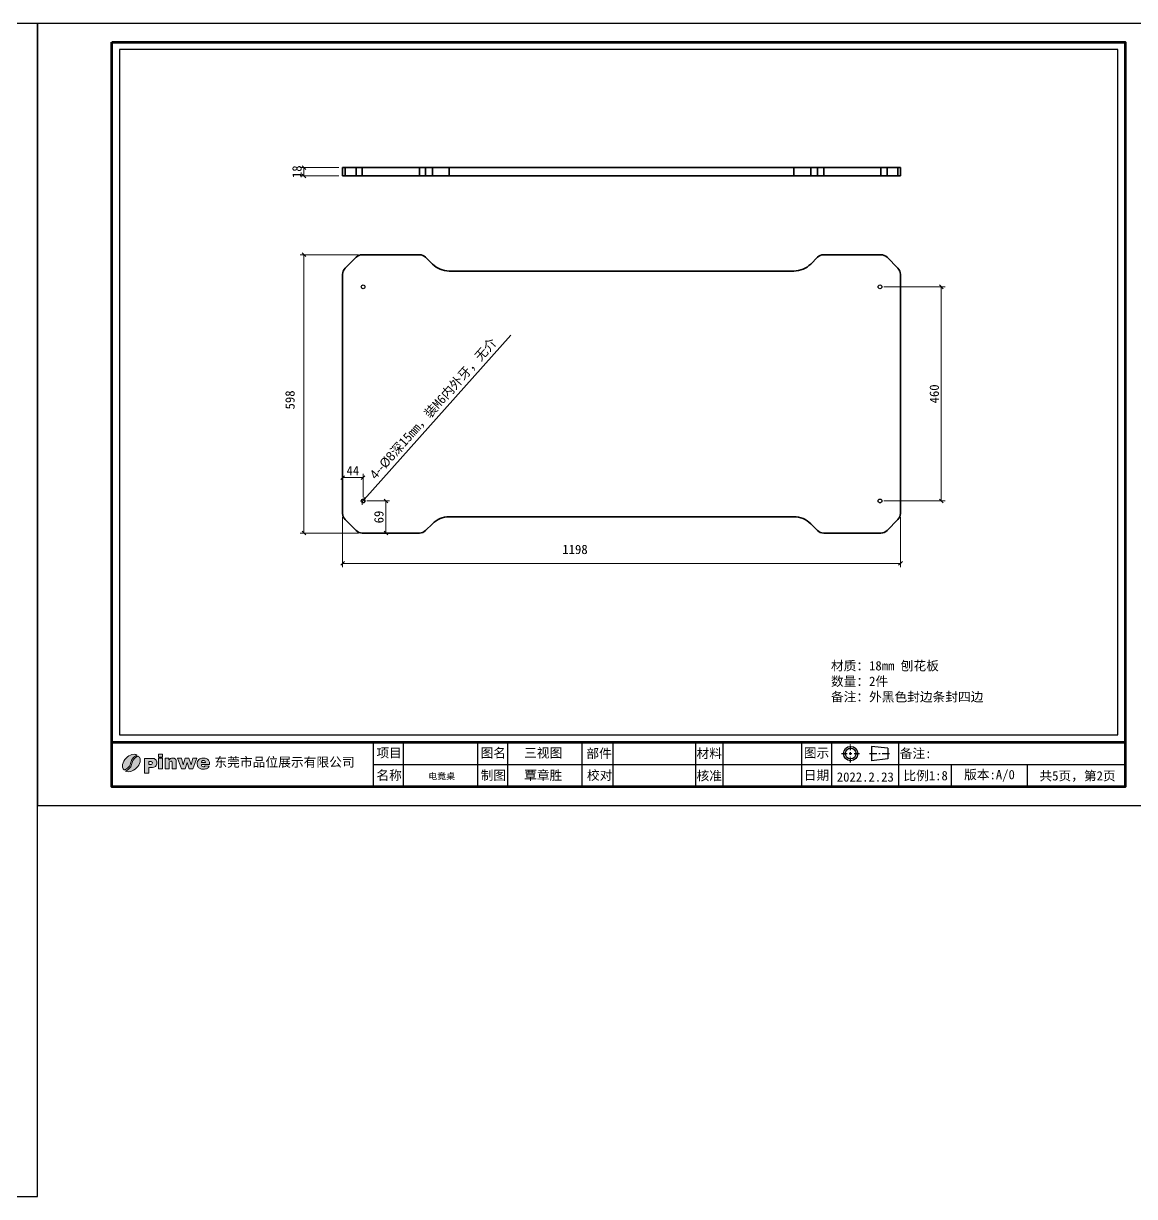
# Model space of a CAD drawing. Header units: inches. Extents: x 15389 to 49212, y -27129 to 13207.
# Drawn here: x 32839 to 35225, y 6678 to 9198 of the extents above; entities that cross this region are included whole.
import ezdxf

# ---------------------------------------------------------------- set-up
doc = ezdxf.new("R2010")
doc.units = ezdxf.units.IN
doc.header["$MEASUREMENT"] = 0
doc.linetypes.add('CENTER2', pattern=[28.575, 19.05, -3.175, 3.175, -3.175])
doc.layers.add('_U+56FE_U+5C42 1', color=7, linetype='Continuous')
for name, color, linetype, lineweight in [('图框', 5, 'Continuous', 60), ('粗实线', 7, 'Continuous', 35), ('轮廓线', 7, 'Continuous', 30)]:
    doc.layers.add(name, color=color, linetype=linetype, lineweight=lineweight)
doc.styles.add('ee', font='simfang.ttf')
doc.styles.get("Standard").update_dxf_attribs({"font": 'arial.ttf'})
doc.styles.add('宋体', font='')
doc.styles.add('样式 1', font='')
doc.styles.get('宋体').set_extended_font_data('SimSun')
doc.styles.get('样式 1').set_extended_font_data('SimSun')
doc.dimstyles.new('1-8', dxfattribs={"dimscale": 8, "dimtxt": 2.5, "dimasz": 1, "dimexe": 1, "dimexo": 1, "dimtad": 1, "dimdec": 1, "dimdsep": 46, "dimtxsty": '宋体', "dimblk": 'OBLIQUE', "dimcen": 2.5, "dimclrd": 3, "dimclre": 3, "dimclrt": 256, "dimadec": 0, "dimazin": 0, "dimtfac": 1, "dimtdec": 1, "dimtmove": 1, "dimatfit": 3, "dimfxl": 2, "dimlwd": 9, "dimlwe": 9, "dimarcsym": 1})

# ---------------------------------------------------------------- blocks, each defined once
blk = doc.blocks.new('_Oblique')
at = {"color": 0, "linetype": 'ByBlock', "lineweight": -2}
blk.add_line((-0.5, -0.5), (0.5, 0.5), dxfattribs=at)
blk = doc.blocks.new('*D101')
at = {"color": 3, "linetype": 'Continuous', "lineweight": 9, "transparency": 16777216}
for p, q in [((33524.8, 8137.1), (33524.8, 8029.6)), ((34722.8, 8137.1), (34722.8, 8029.6)), ((33524.8, 8037.6), (34722.8, 8037.6))]:
    blk.add_line(p, q, dxfattribs=at)
at = {"layer": 'Defpoints', "color": 0, "transparency": 16777216}
for p in [(33524.8, 8145.1), (34722.8, 8145.1), (34722.8, 8037.6)]:
    blk.add_point(p, dxfattribs=at)
at = {"color": 3, "lineweight": 9, "transparency": 16777216, "xscale": 8, "yscale": 8, "zscale": 8, "rotation": 180}
blk.add_blockref('_Oblique', (33524.8, 8037.6), dxfattribs=at)
at = {"color": 3, "lineweight": 9, "transparency": 16777216, "xscale": 8, "yscale": 8, "zscale": 8}
blk.add_blockref('_Oblique', (34722.8, 8037.6), dxfattribs=at)
at = {"transparency": 16777216, "insert": (34023.8, 8067.6), "char_height": 20, "attachment_point": 5, "style": '宋体'}
blk.add_mtext('1198', dxfattribs=at)
blk = doc.blocks.new('*D102')
at = {"color": 3, "linetype": 'Continuous', "lineweight": 9, "transparency": 16777216}
for p, q in [((33559, 8700.8), (33433.8, 8700.8)), ((33441.8, 8102.8), (33441.8, 8700.8)), ((33559, 8102.8), (33433.8, 8102.8))]:
    blk.add_line(p, q, dxfattribs=at)
at = {"layer": 'Defpoints', "color": 0, "transparency": 16777216}
for p in [(33441.8, 8700.8), (33567, 8700.8), (33567, 8102.8)]:
    blk.add_point(p, dxfattribs=at)
at = {"color": 3, "lineweight": 9, "transparency": 16777216, "xscale": 8, "yscale": 8, "zscale": 8}
for p, rotation in [((33441.8, 8700.8), 90), ((33441.8, 8102.8), 270)]:
    blk.add_blockref('_Oblique', p, dxfattribs=dict(at, rotation=rotation))
at = {"transparency": 16777216, "insert": (33411.8, 8388.8), "char_height": 20, "attachment_point": 5, "rotation": 90, "style": '宋体'}
blk.add_mtext('598', dxfattribs=at)
blk = doc.blocks.new('*D103')
at = {"color": 3, "linetype": 'Continuous', "lineweight": 9, "transparency": 16777216}
for p, q in [((33576.8, 8171.8), (33625.7, 8171.8)), ((33617.7, 8102.8), (33617.7, 8171.8)), ((33609.6, 8102.8), (33625.7, 8102.8))]:
    blk.add_line(p, q, dxfattribs=at)
at = {"layer": 'Defpoints', "color": 0, "transparency": 16777216}
for p in [(33568.8, 8171.8), (33617.7, 8171.8), (33601.6, 8102.8)]:
    blk.add_point(p, dxfattribs=at)
at = {"color": 3, "lineweight": 9, "transparency": 16777216, "xscale": 8, "yscale": 8, "zscale": 8}
for p, rotation in [((33617.7, 8171.8), 90), ((33617.7, 8102.8), 270)]:
    blk.add_blockref('_Oblique', p, dxfattribs=dict(at, rotation=rotation))
at = {"transparency": 16777216, "insert": (33602.7, 8137.3), "char_height": 20, "attachment_point": 5, "rotation": 90, "style": '宋体'}
blk.add_mtext('69', dxfattribs=at)
blk = doc.blocks.new('*D104')
at = {"color": 3, "linetype": 'Continuous', "lineweight": 9, "transparency": 16777216}
for p, q in [((33524.8, 8207.1), (33524.8, 8230.1)), ((33568.8, 8222.1), (33524.8, 8222.1)), ((33568.8, 8179.8), (33568.8, 8230.1))]:
    blk.add_line(p, q, dxfattribs=at)
at = {"layer": 'Defpoints', "color": 0, "transparency": 16777216}
for p in [(33524.8, 8222.1), (33524.8, 8199.1), (33568.8, 8171.8)]:
    blk.add_point(p, dxfattribs=at)
at = {"color": 3, "lineweight": 9, "transparency": 16777216, "xscale": 8, "yscale": 8, "zscale": 8, "rotation": 180}
blk.add_blockref('_Oblique', (33524.8, 8222.1), dxfattribs=at)
at = {"color": 3, "lineweight": 9, "transparency": 16777216, "xscale": 8, "yscale": 8, "zscale": 8}
blk.add_blockref('_Oblique', (33568.8, 8222.1), dxfattribs=at)
at = {"transparency": 16777216, "insert": (33546.8, 8237.1), "char_height": 20, "attachment_point": 5, "style": '宋体'}
blk.add_mtext('44', dxfattribs=at)
blk = doc.blocks.new('*D110')
at = {"color": 3, "linetype": 'Continuous', "lineweight": 9, "transparency": 16777216}
for p in [(33885.7, 8528.3), (33566.3, 8169)]:
    blk.add_line(p, (33571.3, 8174.6), dxfattribs=at)
at = {"layer": 'Defpoints', "color": 0, "transparency": 16777216}
for p in [(33566.3, 8169), (33571.3, 8174.6)]:
    blk.add_point(p, dxfattribs=at)
at = {"color": 3, "lineweight": 9, "transparency": 16777216, "xscale": 8, "yscale": 8, "zscale": 8}
for p, rotation in [((33566.3, 8169), 48.36256670302207), ((33571.3, 8174.6), 228.362566703022)]:
    blk.add_blockref('_Oblique', p, dxfattribs=dict(at, rotation=rotation))
at = {"transparency": 16777216, "insert": (33720.1, 8369.6), "char_height": 20, "attachment_point": 5, "rotation": 48.3626, "style": '宋体'}
blk.add_mtext('{\\fGulim|b0|i0|c134|p0;4--%%C8}深15mm，装M6内外牙，无介', dxfattribs=at)
blk = doc.blocks.new('*D111')
at = {"color": 3, "linetype": 'Continuous', "lineweight": 9, "transparency": 16777216}
for p, q in [((33516.8, 8888), (33433.8, 8888)), ((33441.8, 8870), (33441.8, 8888)), ((33516.8, 8870), (33433.8, 8870))]:
    blk.add_line(p, q, dxfattribs=at)
at = {"layer": 'Defpoints', "color": 0, "transparency": 16777216}
for p in [(33441.8, 8888), (33524.8, 8888), (33524.8, 8870)]:
    blk.add_point(p, dxfattribs=at)
at = {"color": 3, "lineweight": 9, "transparency": 16777216, "xscale": 8, "yscale": 8, "zscale": 8}
for p, rotation in [((33441.8, 8888), 90), ((33441.8, 8870), 270)]:
    blk.add_blockref('_Oblique', p, dxfattribs=dict(at, rotation=rotation))
at = {"transparency": 16777216, "insert": (33426.8, 8879), "char_height": 20, "attachment_point": 5, "rotation": 90, "style": '宋体'}
blk.add_mtext('18', dxfattribs=at)
blk = doc.blocks.new('*D168')
at = {"color": 3, "lineweight": 9, "transparency": 16777216}
for p, q in [((34686.8, 8631.8), (34818.4, 8631.8)), ((34810.4, 8631.8), (34810.4, 8171.8)), ((34686.8, 8171.8), (34818.4, 8171.8))]:
    blk.add_line(p, q, dxfattribs=at)
at = {"layer": 'Defpoints', "color": 0, "transparency": 16777216}
for p in [(34678.8, 8631.8), (34678.8, 8171.8), (34810.4, 8171.8)]:
    blk.add_point(p, dxfattribs=at)
at = {"color": 3, "lineweight": 9, "transparency": 16777216, "xscale": 8, "yscale": 8, "zscale": 8}
for p, rotation in [((34810.4, 8631.8), 90), ((34810.4, 8171.8), 270)]:
    blk.add_blockref('_Oblique', p, dxfattribs=dict(at, rotation=rotation))
at = {"transparency": 16777216, "insert": (34795.4, 8401.8), "char_height": 20, "attachment_point": 5, "rotation": 90, "style": '宋体'}
blk.add_mtext('460', dxfattribs=at)

msp = doc.modelspace()

# ---------------------------------------------------------------- hatches: boundary and pattern name
h = msp.add_hatch(color=256)
h.dxf.hatch_style = 1
edge = h.paths.add_edge_path()
edge.add_spline(control_points=[(33238.93, 7605.43), (33238.93, 7605.43), (33221.36, 7605.43), (33221.36, 7605.43), (33221.52, 7604.02), (33221.9, 7602.97), (33222.5, 7602.28), (33223.35, 7601.29), (33224.46, 7600.8), (33225.82, 7600.8), (33226.69, 7600.8), (33227.51, 7601.01), (33228.28, 7601.44), (33228.76, 7601.71), (33229.27, 7602.19), (33229.81, 7602.87), (33229.81, 7602.87), (33238.45, 7602.08), (33238.45, 7602.08), (33237.13, 7599.79), (33235.53, 7598.14), (33233.67, 7597.15), (33231.8, 7596.15), (33229.12, 7595.65), (33225.64, 7595.65), (33222.61, 7595.65), (33220.23, 7596.07), (33218.49, 7596.93), (33216.76, 7597.78), (33215.32, 7599.14), (33214.17, 7601), (33213.04, 7602.86), (33212.46, 7605.05), (33212.46, 7607.56), (33212.46, 7611.14), (33213.61, 7614.04), (33215.9, 7616.25), (33218.18, 7618.45), (33221.34, 7619.56), (33225.37, 7619.56), (33228.65, 7619.56), (33231.22, 7619.06), (33233.12, 7618.07), (33235.01, 7617.08), (33236.46, 7615.65), (33237.45, 7613.76), (33238.44, 7611.89), (33238.93, 7609.43), (33238.93, 7606.42), (33238.93, 7606.42), (33238.93, 7605.43), (33238.93, 7605.43)], knot_values=[0, 0, 0, 0, 1, 1, 1, 2, 2, 2, 3, 3, 3, 4, 4, 4, 5, 5, 5, 6, 6, 6, 7, 7, 7, 8, 8, 8, 9, 9, 9, 10, 10, 10, 11, 11, 11, 12, 12, 12, 13, 13, 13, 14, 14, 14, 15, 15, 15, 16, 16, 16, 17, 17, 17, 17], degree=3, periodic=0)
edge = h.paths.add_edge_path(flags=16)
edge.add_spline(control_points=[(33230.03, 7609.61), (33229.87, 7611.31), (33229.4, 7612.53), (33228.66, 7613.27), (33227.92, 7614), (33226.95, 7614.37), (33225.74, 7614.37), (33224.35, 7614.37), (33223.23, 7613.81), (33222.39, 7612.7), (33221.87, 7612.01), (33221.53, 7610.98), (33221.38, 7609.61), (33221.38, 7609.61), (33230.03, 7609.61), (33230.03, 7609.61)], knot_values=[0, 0, 0, 0, 1, 1, 1, 2, 2, 2, 3, 3, 3, 4, 4, 4, 5, 5, 5, 5], degree=3, periodic=0)
h.paths.add_polyline_path([(33170.09, 7619.03), (33178.55, 7619.03), (33182.23, 7604.68), (33186.9, 7619.03), (33194.74, 7619.03), (33199.56, 7604.66), (33203.25, 7619.03), (33211.66, 7619.03), (33203.26, 7596.18), (33195.48, 7596.18), (33190.85, 7609.93), (33186.38, 7596.18), (33178.56, 7596.18)])
edge = h.paths.add_edge_path()
edge.add_spline(control_points=[(33143.42, 7619.03), (33143.42, 7619.03), (33151.58, 7619.03), (33151.58, 7619.03), (33151.58, 7619.03), (33151.58, 7615.31), (33151.58, 7615.31), (33152.8, 7616.84), (33154.03, 7617.93), (33155.27, 7618.58), (33156.52, 7619.23), (33158.03, 7619.56), (33159.82, 7619.56), (33162.25, 7619.56), (33164.13, 7618.84), (33165.51, 7617.4), (33166.87, 7615.96), (33167.55, 7613.73), (33167.55, 7610.71), (33167.55, 7610.71), (33167.55, 7596.18), (33167.55, 7596.18), (33167.55, 7596.18), (33158.75, 7596.18), (33158.75, 7596.18), (33158.75, 7596.18), (33158.75, 7608.75), (33158.75, 7608.75), (33158.75, 7610.19), (33158.48, 7611.2), (33157.95, 7611.8), (33157.42, 7612.39), (33156.68, 7612.69), (33155.73, 7612.69), (33154.68, 7612.69), (33153.82, 7612.29), (33153.17, 7611.49), (33152.51, 7610.68), (33152.18, 7609.24), (33152.18, 7607.16), (33152.18, 7607.16), (33152.18, 7596.18), (33152.18, 7596.18), (33152.18, 7596.18), (33143.42, 7596.18), (33143.42, 7596.18), (33143.42, 7596.18), (33143.42, 7619.03), (33143.42, 7619.03)], knot_values=[0, 0, 0, 0, 1, 1, 1, 2, 2, 2, 3, 3, 3, 4, 4, 4, 5, 5, 5, 6, 6, 6, 7, 7, 7, 8, 8, 8, 9, 9, 9, 10, 10, 10, 11, 11, 11, 12, 12, 12, 13, 13, 13, 14, 14, 14, 15, 15, 15, 16, 16, 16, 16], degree=3, periodic=0)
h.paths.add_polyline_path([(33129.21, 7627.71), (33137.98, 7627.71), (33137.98, 7621.76), (33129.21, 7621.76)])
h.paths.add_polyline_path([(33129.21, 7619.03), (33137.98, 7619.03), (33137.98, 7596.18), (33129.21, 7596.18)])
edge = h.paths.add_edge_path()
edge.add_spline(control_points=[(33098.94, 7618.88), (33098.94, 7618.88), (33115.15, 7618.88), (33115.15, 7618.88), (33118.68, 7618.88), (33121.32, 7618.04), (33123.08, 7616.36), (33124.84, 7614.68), (33125.72, 7612.29), (33125.72, 7609.18), (33125.72, 7606), (33124.75, 7603.5), (33122.84, 7601.71), (33120.92, 7599.91), (33117.99, 7599.02), (33114.06, 7599.02), (33114.06, 7599.02), (33108.72, 7599.02), (33108.72, 7599.02), (33108.72, 7599.02), (33108.72, 7587.35), (33108.72, 7587.35), (33108.72, 7587.35), (33098.94, 7587.35), (33098.94, 7587.35), (33098.94, 7587.35), (33098.94, 7618.88), (33098.94, 7618.88)], knot_values=[0, 0, 0, 0, 1, 1, 1, 2, 2, 2, 3, 3, 3, 4, 4, 4, 5, 5, 5, 6, 6, 6, 7, 7, 7, 8, 8, 8, 9, 9, 9, 9], degree=3, periodic=0)
edge = h.paths.add_edge_path(flags=16)
edge.add_spline(control_points=[(33108.72, 7605.4), (33108.72, 7605.4), (33111.12, 7605.4), (33111.12, 7605.4), (33113.01, 7605.4), (33114.34, 7605.73), (33115.1, 7606.39), (33115.87, 7607.04), (33116.25, 7607.88), (33116.25, 7608.9), (33116.25, 7609.89), (33115.92, 7610.72), (33115.25, 7611.41), (33114.59, 7612.1), (33113.34, 7612.45), (33111.51, 7612.45), (33111.51, 7612.45), (33108.72, 7612.45), (33108.72, 7612.45), (33108.72, 7612.45), (33108.72, 7605.4), (33108.72, 7605.4)], knot_values=[0, 0, 0, 0, 1, 1, 1, 2, 2, 2, 3, 3, 3, 4, 4, 4, 5, 5, 5, 6, 6, 6, 7, 7, 7, 7], degree=3, periodic=0)
edge = h.paths.add_edge_path()
edge.add_spline(control_points=[(33058.15, 7592.08), (33058.15, 7592.08), (33062.5, 7588.34), (33069.97, 7590.59), (33077.45, 7592.83), (33087.78, 7601.83), (33089.89, 7611.61), (33091.99, 7621.4), (33084.99, 7623.54), (33084.99, 7623.54), (33084.99, 7623.54), (33072.76, 7617.83), (33072.15, 7607.57), (33071.53, 7597.31), (33060.05, 7592.22), (33058.15, 7592.08)], knot_values=[0, 0, 0, 0, 1, 1, 1, 2, 2, 2, 3, 3, 3, 4, 4, 4, 5, 5, 5, 5], degree=3, periodic=0)
edge = h.paths.add_edge_path()
edge.add_spline(control_points=[(33083.76, 7625.4), (33083.76, 7625.4), (33079.42, 7629.14), (33071.94, 7626.89), (33064.47, 7624.65), (33054.13, 7615.65), (33052.03, 7605.87), (33049.92, 7596.08), (33056.93, 7593.95), (33056.93, 7593.95), (33056.93, 7593.95), (33069.16, 7599.65), (33069.77, 7609.91), (33070.38, 7620.17), (33081.86, 7625.26), (33083.76, 7625.4)], knot_values=[0, 0, 0, 0, 1, 1, 1, 2, 2, 2, 3, 3, 3, 4, 4, 4, 5, 5, 5, 5], degree=3, periodic=0)

# ---------------------------------------------------------------- linework, layer by layer
at = {"lineweight": 25}
for p, q in [((34660.18, 7644.49), (34660.18, 7613.77)), ((34695.38, 7640.65), (34660.18, 7644.49)), ((34695.38, 7640.65), (34695.38, 7617.61)), ((34695.38, 7617.61), (34660.18, 7613.77))]:
    msp.add_line(p, q, dxfattribs=at)
for centre in [(33568.76, 8631.78), (34678.76, 8631.78), (33568.76, 8171.78), (34678.76, 8171.78)]:
    msp.add_circle(centre, 4)
for radius in [15.36, 11.52]:
    msp.add_circle((34615.72, 7629.13), radius, dxfattribs=at)
at = {"layer": '_U+56FE_U+5C42 1', "lineweight": 0}
for points in [[(33129.21, 7627.71), (33137.98, 7627.71), (33137.98, 7621.76), (33129.21, 7621.76), (33129.21, 7627.71)], [(33129.21, 7619.03), (33137.98, 7619.03), (33137.98, 7596.18), (33129.21, 7596.18), (33129.21, 7619.03)], [(33170.09, 7619.03), (33178.55, 7619.03), (33182.23, 7604.68), (33186.9, 7619.03), (33194.74, 7619.03), (33199.56, 7604.66), (33203.25, 7619.03), (33211.66, 7619.03), (33203.26, 7596.18), (33195.48, 7596.18), (33190.85, 7609.93), (33186.38, 7596.18), (33178.56, 7596.18), (33170.09, 7619.03)]]:
    msp.add_lwpolyline(points, dxfattribs=at)
for points, knots in [([(33083.76, 7625.4), (33083.76, 7625.4), (33079.42, 7629.14), (33071.94, 7626.89), (33064.47, 7624.65), (33054.13, 7615.65), (33052.03, 7605.87), (33049.92, 7596.08), (33056.93, 7593.95), (33056.93, 7593.95), (33056.93, 7593.95), (33069.16, 7599.65), (33069.77, 7609.91), (33070.38, 7620.17), (33081.86, 7625.26), (33083.76, 7625.4)], [0, 0, 0, 0, 1, 1, 1, 2, 2, 2, 3, 3, 3, 4, 4, 4, 5, 5, 5, 5]), ([(33058.15, 7592.08), (33058.15, 7592.08), (33062.5, 7588.34), (33069.97, 7590.59), (33077.45, 7592.83), (33087.78, 7601.83), (33089.89, 7611.61), (33091.99, 7621.4), (33084.99, 7623.54), (33084.99, 7623.54), (33084.99, 7623.54), (33072.76, 7617.83), (33072.15, 7607.57), (33071.53, 7597.31), (33060.05, 7592.22), (33058.15, 7592.08)], [0, 0, 0, 0, 1, 1, 1, 2, 2, 2, 3, 3, 3, 4, 4, 4, 5, 5, 5, 5]), ([(33098.94, 7618.88), (33098.94, 7618.88), (33115.15, 7618.88), (33115.15, 7618.88), (33118.68, 7618.88), (33121.32, 7618.04), (33123.08, 7616.36), (33124.84, 7614.68), (33125.72, 7612.29), (33125.72, 7609.18), (33125.72, 7606), (33124.75, 7603.5), (33122.84, 7601.71), (33120.92, 7599.91), (33117.99, 7599.02), (33114.06, 7599.02), (33114.06, 7599.02), (33108.72, 7599.02), (33108.72, 7599.02), (33108.72, 7599.02), (33108.72, 7587.35), (33108.72, 7587.35), (33108.72, 7587.35), (33098.94, 7587.35), (33098.94, 7587.35), (33098.94, 7587.35), (33098.94, 7618.88), (33098.94, 7618.88)], [0, 0, 0, 0, 1, 1, 1, 2, 2, 2, 3, 3, 3, 4, 4, 4, 5, 5, 5, 6, 6, 6, 7, 7, 7, 8, 8, 8, 9, 9, 9, 9]), ([(33108.72, 7605.4), (33108.72, 7605.4), (33111.12, 7605.4), (33111.12, 7605.4), (33113.01, 7605.4), (33114.34, 7605.73), (33115.1, 7606.39), (33115.87, 7607.04), (33116.25, 7607.88), (33116.25, 7608.9), (33116.25, 7609.89), (33115.92, 7610.72), (33115.25, 7611.41), (33114.59, 7612.1), (33113.34, 7612.45), (33111.51, 7612.45), (33111.51, 7612.45), (33108.72, 7612.45), (33108.72, 7612.45), (33108.72, 7612.45), (33108.72, 7605.4), (33108.72, 7605.4)], [0, 0, 0, 0, 1, 1, 1, 2, 2, 2, 3, 3, 3, 4, 4, 4, 5, 5, 5, 6, 6, 6, 7, 7, 7, 7]), ([(33143.42, 7619.03), (33143.42, 7619.03), (33151.58, 7619.03), (33151.58, 7619.03), (33151.58, 7619.03), (33151.58, 7615.31), (33151.58, 7615.31), (33152.8, 7616.84), (33154.03, 7617.93), (33155.27, 7618.58), (33156.52, 7619.23), (33158.03, 7619.56), (33159.82, 7619.56), (33162.25, 7619.56), (33164.13, 7618.84), (33165.51, 7617.4), (33166.87, 7615.96), (33167.55, 7613.73), (33167.55, 7610.71), (33167.55, 7610.71), (33167.55, 7596.18), (33167.55, 7596.18), (33167.55, 7596.18), (33158.75, 7596.18), (33158.75, 7596.18), (33158.75, 7596.18), (33158.75, 7608.75), (33158.75, 7608.75), (33158.75, 7610.19), (33158.48, 7611.2), (33157.95, 7611.8), (33157.42, 7612.39), (33156.68, 7612.69), (33155.73, 7612.69), (33154.68, 7612.69), (33153.82, 7612.29), (33153.17, 7611.49), (33152.51, 7610.68), (33152.18, 7609.24), (33152.18, 7607.16), (33152.18, 7607.16), (33152.18, 7596.18), (33152.18, 7596.18), (33152.18, 7596.18), (33143.42, 7596.18), (33143.42, 7596.18), (33143.42, 7596.18), (33143.42, 7619.03), (33143.42, 7619.03)], [0, 0, 0, 0, 1, 1, 1, 2, 2, 2, 3, 3, 3, 4, 4, 4, 5, 5, 5, 6, 6, 6, 7, 7, 7, 8, 8, 8, 9, 9, 9, 10, 10, 10, 11, 11, 11, 12, 12, 12, 13, 13, 13, 14, 14, 14, 15, 15, 15, 16, 16, 16, 16]), ([(33238.93, 7605.43), (33238.93, 7605.43), (33221.36, 7605.43), (33221.36, 7605.43), (33221.52, 7604.02), (33221.9, 7602.97), (33222.5, 7602.28), (33223.35, 7601.29), (33224.46, 7600.8), (33225.82, 7600.8), (33226.69, 7600.8), (33227.51, 7601.01), (33228.28, 7601.44), (33228.76, 7601.71), (33229.27, 7602.19), (33229.81, 7602.87), (33229.81, 7602.87), (33238.45, 7602.08), (33238.45, 7602.08), (33237.13, 7599.79), (33235.53, 7598.14), (33233.67, 7597.15), (33231.8, 7596.15), (33229.12, 7595.65), (33225.64, 7595.65), (33222.61, 7595.65), (33220.23, 7596.07), (33218.49, 7596.93), (33216.76, 7597.78), (33215.32, 7599.14), (33214.17, 7601), (33213.04, 7602.86), (33212.46, 7605.05), (33212.46, 7607.56), (33212.46, 7611.14), (33213.61, 7614.04), (33215.9, 7616.25), (33218.18, 7618.45), (33221.34, 7619.56), (33225.37, 7619.56), (33228.65, 7619.56), (33231.22, 7619.06), (33233.12, 7618.07), (33235.01, 7617.08), (33236.46, 7615.65), (33237.45, 7613.76), (33238.44, 7611.89), (33238.93, 7609.43), (33238.93, 7606.42), (33238.93, 7606.42), (33238.93, 7605.43), (33238.93, 7605.43)], [0, 0, 0, 0, 1, 1, 1, 2, 2, 2, 3, 3, 3, 4, 4, 4, 5, 5, 5, 6, 6, 6, 7, 7, 7, 8, 8, 8, 9, 9, 9, 10, 10, 10, 11, 11, 11, 12, 12, 12, 13, 13, 13, 14, 14, 14, 15, 15, 15, 16, 16, 16, 17, 17, 17, 17]), ([(33230.03, 7609.61), (33229.87, 7611.31), (33229.4, 7612.53), (33228.66, 7613.27), (33227.92, 7614), (33226.95, 7614.37), (33225.74, 7614.37), (33224.35, 7614.37), (33223.23, 7613.81), (33222.39, 7612.7), (33221.87, 7612.01), (33221.53, 7610.98), (33221.38, 7609.61), (33221.38, 7609.61), (33230.03, 7609.61), (33230.03, 7609.61)], [0, 0, 0, 0, 1, 1, 1, 2, 2, 2, 3, 3, 3, 4, 4, 4, 5, 5, 5, 5])]:
    msp.add_open_spline(points, degree=3, knots=knots, dxfattribs=at)
at = {"layer": 'Defpoints'}
for points in [[(29305.38, 6677.55), (32869.38, 6677.55), (32869.38, 9197.55), (29305.38, 9197.55)], [(32869.38, 7517.55), (35245.38, 7517.55), (35245.38, 9197.55), (32869.38, 9197.55)]]:
    msp.add_lwpolyline(points, close=True, dxfattribs=at)
at = {"layer": '图框', "color": 32}
msp.add_lwpolyline([(33029.38, 9157.55), (35205.38, 9157.55), (35205.38, 7557.55), (33029.38, 7557.55)], close=True, dxfattribs=at)
msp.add_lwpolyline([(33029.38, 7653.55), (35205.38, 7653.55)], dxfattribs=at)
at = {"layer": '粗实线'}
for p, q in [((33524.76, 8888.04), (33524.76, 8870.04)), ((33524.76, 8888.04), (33530.33, 8888.04)), ((33530.33, 8888.04), (33530.33, 8870.04)), ((33530.33, 8888.04), (33553.61, 8888.04)), ((33553.61, 8888.04), (33553.61, 8870.04)), ((33553.61, 8888.04), (33567.05, 8888.04)), ((33567.05, 8888.04), (33567.05, 8870.04)), ((33567.05, 8888.04), (33689.62, 8888.04)), ((33689.62, 8888.04), (33689.62, 8870.04)), ((33689.62, 8888.04), (33703.06, 8888.04)), ((33703.06, 8888.04), (33703.06, 8870.04)), ((33703.06, 8888.04), (33717.55, 8888.04)), ((33717.55, 8888.04), (33717.55, 8870.04)), ((33717.55, 8888.04), (33753.62, 8888.04)), ((33753.62, 8888.04), (33753.62, 8870.04)), ((33753.62, 8888.04), (34493.91, 8888.04)), ((34493.91, 8888.04), (34493.91, 8870.04)), ((34493.91, 8888.04), (34529.97, 8888.04)), ((34529.97, 8888.04), (34529.97, 8870.04)), ((34529.97, 8888.04), (34544.47, 8888.04)), ((34544.47, 8888.04), (34544.47, 8870.04)), ((34544.47, 8888.04), (34557.9, 8888.04)), ((34557.9, 8888.04), (34557.9, 8870.04)), ((34557.9, 8888.04), (34680.48, 8888.04)), ((34680.48, 8888.04), (34680.48, 8870.04)), ((34680.48, 8888.04), (34693.91, 8888.04)), ((34693.91, 8888.04), (34693.91, 8870.04)), ((34693.91, 8888.04), (34717.2, 8888.04)), ((34717.2, 8888.04), (34717.2, 8870.04)), ((34717.2, 8888.04), (34722.76, 8888.04)), ((34722.76, 8888.04), (34722.76, 8870.04)), ((33524.76, 8870.04), (33530.33, 8870.04)), ((33530.33, 8870.04), (33553.61, 8870.04)), ((33553.61, 8870.04), (33567.05, 8870.04)), ((33567.05, 8870.04), (33689.62, 8870.04)), ((33689.62, 8870.04), (33703.06, 8870.04)), ((33703.06, 8870.04), (33717.55, 8870.04)), ((33717.55, 8870.04), (33753.62, 8870.04)), ((33753.62, 8870.04), (34493.91, 8870.04)), ((34493.91, 8870.04), (34529.97, 8870.04)), ((34529.97, 8870.04), (34544.47, 8870.04)), ((34544.47, 8870.04), (34557.9, 8870.04)), ((34557.9, 8870.04), (34680.48, 8870.04)), ((34680.48, 8870.04), (34693.91, 8870.04)), ((34693.91, 8870.04), (34717.2, 8870.04)), ((34717.2, 8870.04), (34722.76, 8870.04)), ((33530.33, 8671.93), (33553.61, 8695.21)), ((33567.05, 8700.78), (33689.62, 8700.78)), ((33703.06, 8695.21), (33717.55, 8680.71)), ((34529.97, 8680.71), (34544.47, 8695.21)), ((34557.9, 8700.78), (34680.48, 8700.78)), ((34693.91, 8695.21), (34717.2, 8671.93)), ((33524.76, 8145.06), (33524.76, 8658.49)), ((33753.62, 8665.78), (34493.91, 8665.78)), ((34722.76, 8658.49), (34722.76, 8145.06)), ((33553.61, 8108.34), (33530.33, 8131.62)), ((33717.55, 8122.84), (33703.06, 8108.34)), ((34493.91, 8137.78), (33753.62, 8137.78)), ((34544.47, 8108.34), (34529.97, 8122.84)), ((34717.2, 8131.62), (34693.91, 8108.34)), ((33689.62, 8102.78), (33567.05, 8102.78)), ((34680.48, 8102.78), (34557.9, 8102.78))]:
    msp.add_line(p, q, dxfattribs=at)
for centre, radius, start, end in [((33567.05, 8681.78), 19, 90, 135), ((33689.62, 8681.78), 19, 45, 90), ((34557.9, 8681.78), 19, 90, 135), ((34680.48, 8681.78), 19, 45, 90), ((33543.76, 8658.49), 19, 135, 180), ((33753.62, 8716.78), 51, 225, 270), ((34493.91, 8716.78), 51, 270, 315), ((34703.76, 8658.49), 19, 0, 45), ((33543.76, 8145.06), 19, 180, 225), ((34703.76, 8145.06), 19, 315, 0), ((33753.62, 8086.78), 51, 90, 135), ((34493.91, 8086.78), 51, 45, 90), ((33567.05, 8121.78), 19, 225, 270), ((33689.62, 8121.78), 19, 270, 315), ((34557.9, 8121.78), 19, 225, 270), ((34680.48, 8121.78), 19, 270, 315)]:
    msp.add_arc(centre, radius, start, end, dxfattribs=at)
at = {"layer": '轮廓线'}
for p, q in [((33591.22, 7557.55), (33591.22, 7653.55)), ((33655.22, 7557.55), (33655.22, 7653.55)), ((33815.22, 7557.55), (33815.22, 7653.55)), ((33879.22, 7557.55), (33879.22, 7653.55)), ((34039.22, 7557.55), (34039.22, 7653.55)), ((34105.59, 7557.55), (34105.59, 7653.55)), ((34283.24, 7557.55), (34283.24, 7653.55)), ((34341.71, 7557.55), (34341.71, 7653.55)), ((34511.22, 7557.55), (34511.22, 7653.55)), ((34575.22, 7557.55), (34575.22, 7653.55)), ((34719.22, 7605.55), (34719.22, 7653.55)), ((34656.18, 7629.13), (34672.3, 7629.13)), ((34676.3, 7629.13), (34679.41, 7629.13)), ((34683.41, 7629.13), (34699.38, 7629.13)), ((33591.22, 7605.55), (35205.38, 7605.55)), ((34719.22, 7557.55), (34719.22, 7605.55)), ((34832.02, 7557.55), (34832.02, 7605.55)), ((34995.76, 7557.55), (34995.76, 7605.55))]:
    msp.add_line(p, q, dxfattribs=at)
at = {"layer": '轮廓线', "linetype": 'CENTER2', "ltscale": 0.5}
for p, q in [((34615.72, 7636.37), (34615.72, 7648.49)), ((34615.72, 7626.29), (34615.72, 7631.97)), ((34615.72, 7609.77), (34615.72, 7621.9))]:
    msp.add_line(p, q, dxfattribs=at)
at = {"layer": '轮廓线', "linetype": 'CENTER2'}
for p, q in [((34596.36, 7629.13), (34608.49, 7629.13)), ((34612.88, 7629.13), (34618.56, 7629.13)), ((34622.95, 7629.13), (34635.08, 7629.13))]:
    msp.add_line(p, q, dxfattribs=at)
at = {"layer": '轮廓线', "color": 7}
msp.add_lwpolyline([(33045.38, 7669.55), (35189.38, 7669.55), (35189.38, 9141.55), (33045.38, 9141.55)], close=True, dxfattribs=at)

# ---------------------------------------------------------------- texts
at = {"lineweight": 15, "insert": (34573.5, 7799.93), "char_height": 20, "width": 418.1733, "attachment_point": 4, "style": 'ee'}
msp.add_mtext('\\P材质：18mm 刨花板\\P数量：2件\\P备注：外黑色封边条封四边', dxfattribs=at)
at = {"insert": (33249.28, 7620.88, 2.58), "char_height": 20.0908, "width": 1329.106, "attachment_point": 1}
msp.add_mtext('{\\fSimSun|b0|i0|c134|p2;东莞市品位展示有限公司}', dxfattribs=at)
at = {"layer": '轮廓线', "attachment_point": 5, "style": '样式 1'}
for s, insert, char_height, width in [('{\\fSimSun|b1|i0|c134|p2;项目}', (33624.62, 7629.55), 20, 149.7729), ('{\\fSimSun|b1|i0|c134|p2;图名}', (33848.38, 7629.55), 20, 149.7729), ('{\\fSimSun|b1|i0|c134|p2;三视图}', (33955.57, 7629.55), 20, 149.7729), ('{\\fSimSun|b1|i0|c134|p2;部件}', (34075.53, 7628.35), 20, 149.7729), ('{\\fSimSun|b1|i0|c134|p2;材料}', (34312.11, 7628.42), 20, 149.7729), ('{\\fSimSun|b1|i0|c134|p2;图示}', (34542.45, 7629.55), 20, 149.7729), ('{\\fSimSun|b1|i0|c134|p2;备注:}', (34755.28, 7628.29), 20, 149.7729), ('{\\fSimSun|b1|i0|c134|p2;名称}', (33624.58, 7581.55), 20, 149.7729), ('{\\fSimSun|b1|i0|c134|p2;电竟桌}', (33737.47, 7579.59), 13.6, 176.9097), ('{\\fSimSun|b1|i0|c134|p2;制图}', (33848.58, 7581.55), 20, 149.7729), ('{\\fSimSun|b1|i0|c134|p2;覃章胜}', (33955.57, 7581.55), 20, 149.7729), ('{\\fSimSun|b1|i0|c134|p2;校对}', (34076.67, 7581.55), 20, 149.7729), ('{\\fSimSun|b1|i0|c134|p2;核准}', (34312.11, 7580.42), 20, 149.7729), ('{\\fSimSun|b1|i0|c134|p2;日期}', (34542.45, 7581.55), 20, 149.7729), ('{\\fSimSun|b1|i0|c134|p2;2022.2.23}', (34647.22, 7578.65), 20, 144), ('{\\fSimSun|b1|i0|c134|p2;比例1:8}', (34776.73, 7580.66), 20, 135.4819), ('{\\fSimSun|b1|i0|c134|p2;版本:A/0}', (34913.89, 7581.55), 20, 163.7382), ('{\\fSimSun|b1|i0|c134|p2;共5页，第2页}', (35103.04, 7579.89), 20, 230.0387)]:
    msp.add_mtext(s, dxfattribs=dict(at, insert=insert, char_height=char_height, width=width))

# ---------------------------------------------------------------- dimensions: what is measured, and where the dimension line sits
for base, p1, p2, picture, middle in [((33441.79, 8888.04), (33524.76, 8870.04), (33524.76, 8888.04), '*D111', (33441.79, 8879.04)), ((33441.79, 8700.78), (33567.05, 8102.78), (33567.05, 8700.78), '*D102', (33426.79, 8388.78))]:
    dim = msp.add_linear_dim(base=base, p1=p1, p2=p2, angle=90, dimstyle='1-8')
    dim.commit()
    dim.dimension.update_dxf_attribs({"geometry": picture, "text_midpoint": middle, "dimtype": 160})
at = {"color": 1}
dim = msp.add_linear_dim(base=(34810.39, 8171.78), p1=(34678.76, 8631.78), p2=(34678.76, 8171.78), angle=90, dimstyle='1-8', dxfattribs=at)
dim.commit()
dim.dimension.update_dxf_attribs({"geometry": '*D168', "text_midpoint": (34795.39, 8401.78)})
dim = msp.add_diameter_dim_2p(p1=(33566.27, 8168.97), p2=(33571.25, 8174.58), text='{\\fGulim|b0|i0|c134|p0;4--%%C8}深15mm，装M6内外牙，无介', dimstyle='1-8')
dim.commit()
dim.dimension.update_dxf_attribs({"geometry": '*D110', "text_midpoint": (33720.08, 8369.61)})
dim = msp.add_linear_dim(base=(33524.76, 8222.1), p1=(33568.76, 8171.78), p2=(33524.76, 8199.06), dimstyle='1-8')
dim.commit()
dim.dimension.update_dxf_attribs({"geometry": '*D104', "text_midpoint": (33546.76, 8237.1)})
dim = msp.add_linear_dim(base=(33617.71, 8171.78), p1=(33601.59, 8102.78), p2=(33568.76, 8171.78), angle=90, dimstyle='1-8')
dim.commit()
dim.dimension.update_dxf_attribs({"geometry": '*D103', "text_midpoint": (33602.71, 8137.28)})
dim = msp.add_linear_dim(base=(34722.76, 8037.63), p1=(33524.76, 8145.06), p2=(34722.76, 8145.06), dimstyle='1-8')
dim.commit()
dim.dimension.update_dxf_attribs({"geometry": '*D101', "text_midpoint": (34023.76, 8052.63), "dimtype": 160})

doc.saveas('drawing.dxf')
